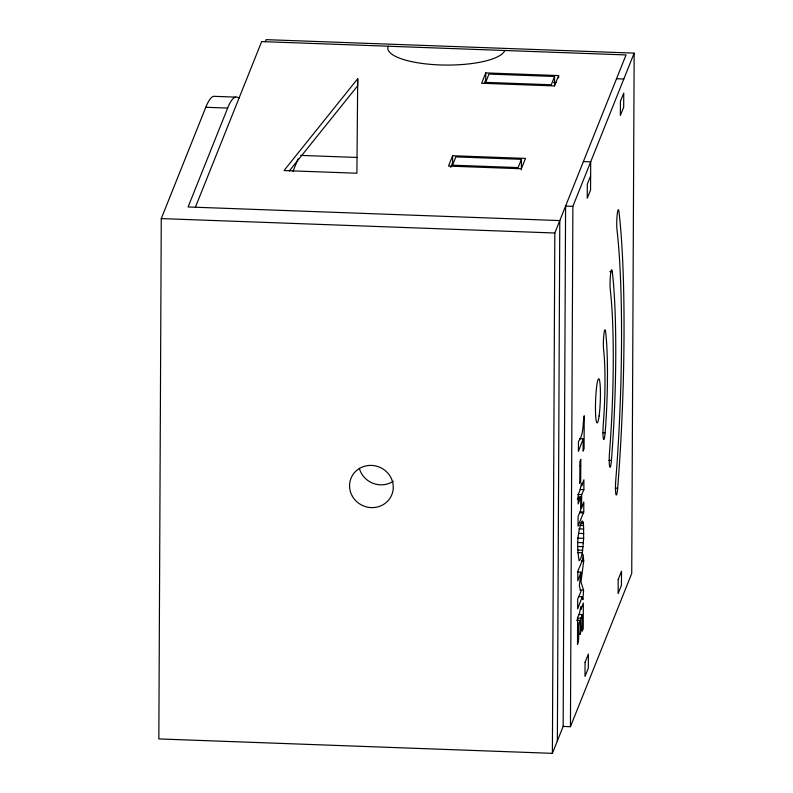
<?xml version="1.0" encoding="UTF-8"?>
<svg xmlns="http://www.w3.org/2000/svg" width="793" height="793" viewBox="0 0 793 793"><rect width="100%" height="100%" fill="white"/><g stroke="black" fill="none" stroke-linecap="round" stroke-linejoin="round"><path stroke-width="1.19" d="M235.551 97.113L213.684 96.31A271.394 29.034 -87.9 0 0 205.793 107.273L161.266 218.59L158.838 738.927L552.394 753.35L563.337 725.972M357.712 78.725L356.89 173.231L284.003 170.564L357.712 78.725L357.683 85.753L289.346 170.901M452.625 155.735L448.481 166.084L521.368 168.76L525.511 158.402L452.625 155.735L452.595 162.763L450.751 167.363M558.619 77.922L558.629 75.583L485.752 72.906L485.722 79.944L484.345 83.394M521.398 169.851L521.447 159.304L455.856 156.905L452.545 165.182L518.136 167.591L521.447 159.304M554.535 85.852L554.575 76.485L488.984 74.076L485.673 82.363L551.264 84.762L554.575 76.485M552.394 753.35L554.822 233.013L626.044 54.935L261.65 41.583L195.395 207.231M557.36 740.93L559.789 220.583L188.1 206.963L227.66 108.076A271.394 29.034 -87.9 0 1 238.881 98.163M572.883 206.358L565.587 206.091L563.159 726.428L570.445 726.695L572.883 206.358L634.162 53.131L266.121 39.65L265.288 41.722M576.412 620.225L580.06 620.354L579.931 634.529C582.875 628.284 578.821 620.691 582.369 614.565L578.731 614.426M580.734 496.904L580.674 510.484L578.097 516.273L578.047 526.225L583.757 511.961L583.807 502.009L581.576 508.224L581.646 494.634L583.866 489.658L583.906 479.775L581.695 485.901L581.745 483.106C580.357 486.694 580.585 490.738 578.206 494.039L578.156 503.922L580.734 496.904L578.305 496.814M582.369 614.565L582.24 631.129L583.212 628.69L583.331 602.977L580.982 609.42L581.021 606.665C579.653 610.144 580.07 614.05 577.621 617.241L577.502 644.481C580.625 636.888 576.035 627.788 580.06 620.354M583.212 438.836L583.093 451.118L584.064 448.679L584.223 415.77C582.478 424.374 584.134 433.811 578.464 441.582L578.414 451.395L583.212 438.836L579.564 438.698M634.162 53.131L631.734 573.478L570.445 726.695M583.648 538.348L583.539 525.531L582.865 521.427L582.022 521.011C576.908 533.253 576.888 547.983 579.128 560.79L580.714 558.758L582.34 552.771L583.648 538.348L577.572 538.13M577.393 572.05L581.031 572.179L577.8 580.853L577.839 571.188L582.449 560.245L583.103 554.446L583.707 560.978L580.991 581.963L583.569 590.18L582.895 599.627L582.28 596.782L578.632 596.643M581.031 572.179L579.306 585.908L580.942 591.509L577.71 599.012L577.661 608.885L582.28 596.782M293.023 171.328L298.049 158.778M485.752 72.906L481.609 83.265L554.495 85.931L558.629 75.583M590.616 175.907L587.306 184.184L587.236 198.25L590.557 189.973L590.686 161.841L583.4 161.574M616.528 78.755L623.813 79.022M553.663 82.432L556.131 82.522M205.793 107.273L227.66 108.076M300.646 155.398L357.336 157.47M161.266 218.59L554.822 233.013M609.857 271.553L612.285 271.642A157.698 16.871 -87.9 0 1 611.403 460.475A11.003 1.18 -87.9 0 1 609.648 466.492A11.003 1.18 -87.9 0 1 609.52 452.159A135.702 14.512 -87.9 0 0 610.283 289.673A11.003 1.18 -87.9 0 1 610.551 274.358A11.003 1.18 -87.9 0 1 612.285 271.642M602.71 432.651L605.138 432.73A84.355 9.02 -87.9 0 0 605.614 331.732A11.003 1.18 -87.9 0 0 603.879 334.448A11.003 1.18 -87.9 0 0 603.612 349.763A62.35 6.671 -87.9 0 1 603.265 424.414A11.003 1.18 -87.9 0 0 603.384 438.747A11.003 1.18 -87.9 0 0 605.138 432.73M608.974 460.386L611.403 460.475M615.239 488.131L617.668 488.22A231.05 24.712 -87.9 0 0 618.956 211.562A11.003 1.18 -87.9 0 0 617.222 214.279A11.003 1.18 -87.9 0 0 616.954 229.583A209.045 22.363 -87.9 0 1 615.784 479.894A11.003 1.18 -87.9 0 0 615.913 494.237A11.003 1.18 -87.9 0 0 617.668 488.22M580.218 489.519L583.866 489.658M577.998 494.505L581.646 494.634M577.81 498.004L580.238 498.093M577.334 499.184L579.762 499.273M580.119 511.822L583.757 511.961M579.564 512.754L583.212 512.893M580.833 522.894L583.261 522.984M579.891 525.392L583.539 525.531M578.831 528.881L583.688 529.06M578.87 533.402L583.727 533.58M577.383 542.501L583.46 542.719M578.295 546.506L583.152 546.684M577.879 550.074L582.746 550.253M577.482 552.592L582.34 552.771M581.279 560.889L583.707 560.978M579.931 590.042L583.569 590.18M577.284 618.044L580.932 618.173M504.774 50.494A58.682 16.703 0.3 0 1 439.847 64.927A58.682 16.703 0.3 0 1 388.173 46.222M393.288 481.262A22.006 20.965 21.8 0 1 359.368 468.415M579.911 465.759L579.782 483.413L580.704 481.103L580.813 459.316L579.881 461.625L579.911 465.759M585.065 662.333L585.006 676.399L588.317 668.122L588.376 654.056L585.065 662.333M618.193 579.514L618.134 593.58L621.444 585.293L621.504 571.228L618.193 579.514M620.433 101.365L620.364 115.431L623.685 107.144L623.744 93.078L620.433 101.365M599.092 415.998A22.006 2.349 -87.9 0 0 599.27 379.46A22.006 2.349 -87.9 0 0 595.454 407.047A22.006 2.349 -87.9 0 0 599.092 415.998M352.419 496.359A22.006 20.965 21.8 0 0 390.295 497.746A22.006 20.965 21.8 0 0 371.501 465.412A22.006 20.965 21.8 0 0 352.419 496.359"/></g></svg>
